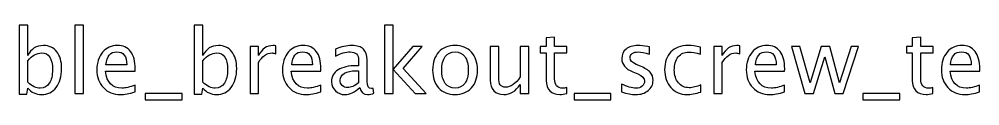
# Model space of a CAD drawing. Header units: centimetres. Extents: x -55 to 43, y -73 to 74.
# Drawn here: x 8.62 to 22.39, y 2.55 to 3.62 of the extents above; entities that cross this region are included whole.
import ezdxf

# ---------------------------------------------------------------- set-up
doc = ezdxf.new("R2010")
doc.units = ezdxf.units.CM
doc.header["$MEASUREMENT"] = 0
doc.layers.add('Layer 1', color=7, linetype='Continuous')

msp = doc.modelspace()

# ---------------------------------------------------------------- linework, layer by layer
at = {"layer": 'Layer 1'}
for points, knots in [([(8.62466, 2.63235), (8.62466, 2.63235), (8.62466, 3.61914), (8.62466, 3.61914), (8.62466, 3.61914), (8.62466, 3.61914), (8.74658, 3.61914), (8.74658, 3.61914), (8.74658, 3.61914), (8.74658, 3.61914), (8.74658, 3.18586), (8.74658, 3.18586), (8.74658, 3.18586), (8.79653, 3.28005), (8.87168, 3.32704), (8.97179, 3.32704), (8.97179, 3.32704), (9.05286, 3.32704), (9.11657, 3.29762), (9.16314, 3.23856), (9.16314, 3.23856), (9.20971, 3.17951), (9.23299, 3.09886), (9.23299, 2.99663), (9.23299, 2.99663), (9.23299, 2.88529), (9.20653, 2.79533), (9.15383, 2.72718), (9.15383, 2.72718), (9.10112, 2.65881), (9.0317, 2.62473), (8.94576, 2.62473), (8.94576, 2.62473), (8.86596, 2.62473), (8.7995, 2.65521), (8.74658, 2.71638), (8.74658, 2.71638), (8.74658, 2.71638), (8.73176, 2.63235), (8.73176, 2.63235), (8.73176, 2.63235), (8.73176, 2.63235), (8.62466, 2.63235), (8.62466, 2.63235)], [0, 0, 0, 0, 0.08333333, 0.08333333, 0.08333333, 0.08333333, 0.16666667, 0.16666667, 0.16666667, 0.16666667, 0.25, 0.25, 0.25, 0.25, 0.33333333, 0.33333333, 0.33333333, 0.33333333, 0.41666667, 0.41666667, 0.41666667, 0.41666667, 0.5, 0.5, 0.5, 0.5, 0.58333333, 0.58333333, 0.58333333, 0.58333333, 0.66666667, 0.66666667, 0.66666667, 0.66666667, 0.75, 0.75, 0.75, 0.75, 0.83333333, 0.83333333, 0.83333333, 0.83333333, 1, 1, 1, 1]), ([(9.42391, 2.63997), (9.42391, 2.63997), (9.42391, 3.61914), (9.42391, 3.61914), (9.42391, 3.61914), (9.42391, 3.61914), (9.54583, 3.61914), (9.54583, 3.61914), (9.54583, 3.61914), (9.54583, 3.61914), (9.54583, 2.63997), (9.54583, 2.63997), (9.54583, 2.63997), (9.54583, 2.63997), (9.42391, 2.63997), (9.42391, 2.63997)], [0, 0, 0, 0, 0.2, 0.2, 0.2, 0.2, 0.4, 0.4, 0.4, 0.4, 0.6, 0.6, 0.6, 0.6, 1, 1, 1, 1]), ([(11.13354, 2.63235), (11.13354, 2.63235), (11.13354, 3.61914), (11.13354, 3.61914), (11.13354, 3.61914), (11.13354, 3.61914), (11.25546, 3.61914), (11.25546, 3.61914), (11.25546, 3.61914), (11.25546, 3.61914), (11.25546, 3.18586), (11.25546, 3.18586), (11.25546, 3.18586), (11.30541, 3.28005), (11.38056, 3.32704), (11.48067, 3.32704), (11.48067, 3.32704), (11.56174, 3.32704), (11.62545, 3.29762), (11.67202, 3.23856), (11.67202, 3.23856), (11.71859, 3.17951), (11.74187, 3.09886), (11.74187, 2.99663), (11.74187, 2.99663), (11.74187, 2.88529), (11.71541, 2.79533), (11.66271, 2.72718), (11.66271, 2.72718), (11.61, 2.65881), (11.54058, 2.62473), (11.45464, 2.62473), (11.45464, 2.62473), (11.37484, 2.62473), (11.30838, 2.65521), (11.25546, 2.71638), (11.25546, 2.71638), (11.25546, 2.71638), (11.24064, 2.63235), (11.24064, 2.63235), (11.24064, 2.63235), (11.24064, 2.63235), (11.13354, 2.63235), (11.13354, 2.63235)], [0, 0, 0, 0, 0.08333333, 0.08333333, 0.08333333, 0.08333333, 0.16666667, 0.16666667, 0.16666667, 0.16666667, 0.25, 0.25, 0.25, 0.25, 0.33333333, 0.33333333, 0.33333333, 0.33333333, 0.41666667, 0.41666667, 0.41666667, 0.41666667, 0.5, 0.5, 0.5, 0.5, 0.58333333, 0.58333333, 0.58333333, 0.58333333, 0.66666667, 0.66666667, 0.66666667, 0.66666667, 0.75, 0.75, 0.75, 0.75, 0.83333333, 0.83333333, 0.83333333, 0.83333333, 1, 1, 1, 1]), ([(13.86128, 2.63997), (13.86128, 2.63997), (13.86128, 3.61914), (13.86128, 3.61914), (13.86128, 3.61914), (13.86128, 3.61914), (13.9832, 3.61914), (13.9832, 3.61914), (13.9832, 3.61914), (13.9832, 3.61914), (13.9832, 2.98647), (13.9832, 2.98647), (13.9832, 2.98647), (13.9832, 2.98647), (14.26895, 3.31307), (14.26895, 3.31307), (14.26895, 3.31307), (14.26895, 3.31307), (14.40061, 3.31307), (14.40061, 3.31307), (14.40061, 3.31307), (14.40061, 3.31307), (14.12756, 2.99896), (14.12756, 2.99896), (14.12756, 2.99896), (14.12756, 2.99896), (14.45776, 2.63997), (14.45776, 2.63997), (14.45776, 2.63997), (14.45776, 2.63997), (14.3007, 2.63997), (14.3007, 2.63997), (14.3007, 2.63997), (14.3007, 2.63997), (13.9832, 2.9852), (13.9832, 2.9852), (13.9832, 2.9852), (13.9832, 2.9852), (13.9832, 2.63997), (13.9832, 2.63997), (13.9832, 2.63997), (13.9832, 2.63997), (13.86128, 2.63997), (13.86128, 2.63997)], [0, 0, 0, 0, 0.08333333, 0.08333333, 0.08333333, 0.08333333, 0.16666667, 0.16666667, 0.16666667, 0.16666667, 0.25, 0.25, 0.25, 0.25, 0.33333333, 0.33333333, 0.33333333, 0.33333333, 0.41666667, 0.41666667, 0.41666667, 0.41666667, 0.5, 0.5, 0.5, 0.5, 0.58333333, 0.58333333, 0.58333333, 0.58333333, 0.66666667, 0.66666667, 0.66666667, 0.66666667, 0.75, 0.75, 0.75, 0.75, 0.83333333, 0.83333333, 0.83333333, 0.83333333, 1, 1, 1, 1]), ([(16.47304, 2.64018), (16.43536, 2.62981), (16.40256, 2.62473), (16.37483, 2.62473), (16.37483, 2.62473), (16.3126, 2.62473), (16.26413, 2.64251), (16.22941, 2.67807), (16.22941, 2.67807), (16.19449, 2.71363), (16.17713, 2.76295), (16.17713, 2.82624), (16.17713, 2.82624), (16.17713, 2.82624), (16.17713, 3.22163), (16.17713, 3.22163), (16.17713, 3.22163), (16.17713, 3.22163), (16.09289, 3.22163), (16.09289, 3.22163), (16.09289, 3.22163), (16.09289, 3.22163), (16.09289, 3.31307), (16.09289, 3.31307), (16.09289, 3.31307), (16.09289, 3.31307), (16.17713, 3.31307), (16.17713, 3.31307), (16.17713, 3.31307), (16.17713, 3.31307), (16.17713, 3.43478), (16.17713, 3.43478), (16.17713, 3.43478), (16.17713, 3.43478), (16.29905, 3.44642), (16.29905, 3.44642), (16.29905, 3.44642), (16.29905, 3.44642), (16.29905, 3.31307), (16.29905, 3.31307), (16.29905, 3.31307), (16.29905, 3.31307), (16.47558, 3.31307), (16.47558, 3.31307), (16.47558, 3.31307), (16.47558, 3.31307), (16.47558, 3.22163), (16.47558, 3.22163), (16.47558, 3.22163), (16.47558, 3.22163), (16.29905, 3.22163), (16.29905, 3.22163), (16.29905, 3.22163), (16.29905, 3.22163), (16.29905, 2.84825), (16.29905, 2.84825), (16.29905, 2.84825), (16.29905, 2.7602), (16.33736, 2.71617), (16.41377, 2.71617), (16.41377, 2.71617), (16.43007, 2.71617), (16.44976, 2.71892), (16.47304, 2.72421), (16.47304, 2.72421), (16.47304, 2.72421), (16.47304, 2.64018), (16.47304, 2.64018)], [0, 0, 0, 0, 0.05555556, 0.05555556, 0.05555556, 0.05555556, 0.11111111, 0.11111111, 0.11111111, 0.11111111, 0.16666667, 0.16666667, 0.16666667, 0.16666667, 0.22222222, 0.22222222, 0.22222222, 0.22222222, 0.27777778, 0.27777778, 0.27777778, 0.27777778, 0.33333333, 0.33333333, 0.33333333, 0.33333333, 0.38888889, 0.38888889, 0.38888889, 0.38888889, 0.44444444, 0.44444444, 0.44444444, 0.44444444, 0.5, 0.5, 0.5, 0.5, 0.55555556, 0.55555556, 0.55555556, 0.55555556, 0.61111111, 0.61111111, 0.61111111, 0.61111111, 0.66666667, 0.66666667, 0.66666667, 0.66666667, 0.72222222, 0.72222222, 0.72222222, 0.72222222, 0.77777778, 0.77777778, 0.77777778, 0.77777778, 0.83333333, 0.83333333, 0.83333333, 0.83333333, 0.88888889, 0.88888889, 0.88888889, 0.88888889, 1, 1, 1, 1]), ([(21.72174, 2.64018), (21.68406, 2.62981), (21.65126, 2.62473), (21.62353, 2.62473), (21.62353, 2.62473), (21.5613, 2.62473), (21.51283, 2.64251), (21.47811, 2.67807), (21.47811, 2.67807), (21.44319, 2.71363), (21.42583, 2.76295), (21.42583, 2.82624), (21.42583, 2.82624), (21.42583, 2.82624), (21.42583, 3.22163), (21.42583, 3.22163), (21.42583, 3.22163), (21.42583, 3.22163), (21.34159, 3.22163), (21.34159, 3.22163), (21.34159, 3.22163), (21.34159, 3.22163), (21.34159, 3.31307), (21.34159, 3.31307), (21.34159, 3.31307), (21.34159, 3.31307), (21.42583, 3.31307), (21.42583, 3.31307), (21.42583, 3.31307), (21.42583, 3.31307), (21.42583, 3.43478), (21.42583, 3.43478), (21.42583, 3.43478), (21.42583, 3.43478), (21.54775, 3.44642), (21.54775, 3.44642), (21.54775, 3.44642), (21.54775, 3.44642), (21.54775, 3.31307), (21.54775, 3.31307), (21.54775, 3.31307), (21.54775, 3.31307), (21.72428, 3.31307), (21.72428, 3.31307), (21.72428, 3.31307), (21.72428, 3.31307), (21.72428, 3.22163), (21.72428, 3.22163), (21.72428, 3.22163), (21.72428, 3.22163), (21.54775, 3.22163), (21.54775, 3.22163), (21.54775, 3.22163), (21.54775, 3.22163), (21.54775, 2.84825), (21.54775, 2.84825), (21.54775, 2.84825), (21.54775, 2.7602), (21.58606, 2.71617), (21.66247, 2.71617), (21.66247, 2.71617), (21.67877, 2.71617), (21.69846, 2.71892), (21.72174, 2.72421), (21.72174, 2.72421), (21.72174, 2.72421), (21.72174, 2.64018), (21.72174, 2.64018)], [0, 0, 0, 0, 0.05555556, 0.05555556, 0.05555556, 0.05555556, 0.11111111, 0.11111111, 0.11111111, 0.11111111, 0.16666667, 0.16666667, 0.16666667, 0.16666667, 0.22222222, 0.22222222, 0.22222222, 0.22222222, 0.27777778, 0.27777778, 0.27777778, 0.27777778, 0.33333333, 0.33333333, 0.33333333, 0.33333333, 0.38888889, 0.38888889, 0.38888889, 0.38888889, 0.44444444, 0.44444444, 0.44444444, 0.44444444, 0.5, 0.5, 0.5, 0.5, 0.55555556, 0.55555556, 0.55555556, 0.55555556, 0.61111111, 0.61111111, 0.61111111, 0.61111111, 0.66666667, 0.66666667, 0.66666667, 0.66666667, 0.72222222, 0.72222222, 0.72222222, 0.72222222, 0.77777778, 0.77777778, 0.77777778, 0.77777778, 0.83333333, 0.83333333, 0.83333333, 0.83333333, 0.88888889, 0.88888889, 0.88888889, 0.88888889, 1, 1, 1, 1]), ([(10.28497, 2.66156), (10.20306, 2.63701), (10.13299, 2.62473), (10.07457, 2.62473), (10.07457, 2.62473), (9.97488, 2.62473), (9.89381, 2.65775), (9.83137, 2.72358), (9.83137, 2.72358), (9.76893, 2.78941), (9.7376, 2.87471), (9.7376, 2.9797), (9.7376, 2.9797), (9.7376, 3.08151), (9.76512, 3.16512), (9.82036, 3.23052), (9.82036, 3.23052), (9.87561, 3.29571), (9.9463, 3.32831), (10.03245, 3.32831), (10.03245, 3.32831), (10.11394, 3.32831), (10.17702, 3.29931), (10.22147, 3.24132), (10.22147, 3.24132), (10.26592, 3.18332), (10.28815, 3.10119), (10.28815, 2.99472), (10.28815, 2.99472), (10.28815, 2.99472), (10.28751, 2.95747), (10.28751, 2.95747), (10.28751, 2.95747), (10.28751, 2.95747), (9.86206, 2.95747), (9.86206, 2.95747), (9.86206, 2.95747), (9.87984, 2.7966), (9.95837, 2.71617), (10.09743, 2.71617), (10.09743, 2.71617), (10.14845, 2.71617), (10.21089, 2.73056), (10.28497, 2.75935), (10.28497, 2.75935), (10.28497, 2.75935), (10.28497, 2.66156), (10.28497, 2.66156)], [0, 0, 0, 0, 0.07692308, 0.07692308, 0.07692308, 0.07692308, 0.15384615, 0.15384615, 0.15384615, 0.15384615, 0.23076923, 0.23076923, 0.23076923, 0.23076923, 0.30769231, 0.30769231, 0.30769231, 0.30769231, 0.38461538, 0.38461538, 0.38461538, 0.38461538, 0.46153846, 0.46153846, 0.46153846, 0.46153846, 0.53846154, 0.53846154, 0.53846154, 0.53846154, 0.61538462, 0.61538462, 0.61538462, 0.61538462, 0.69230769, 0.69230769, 0.69230769, 0.69230769, 0.76923077, 0.76923077, 0.76923077, 0.76923077, 0.84615385, 0.84615385, 0.84615385, 0.84615385, 1, 1, 1, 1]), ([(11.93279, 2.63997), (11.93279, 2.63997), (11.93279, 3.31307), (11.93279, 3.31307), (11.93279, 3.31307), (11.93279, 3.31307), (12.05471, 3.31307), (12.05471, 3.31307), (12.05471, 3.31307), (12.05471, 3.31307), (12.05471, 3.18586), (12.05471, 3.18586), (12.05471, 3.18586), (12.10318, 3.28005), (12.17346, 3.32704), (12.26574, 3.32704), (12.26574, 3.32704), (12.27823, 3.32704), (12.29135, 3.32598), (12.3049, 3.32387), (12.3049, 3.32387), (12.3049, 3.32387), (12.3049, 3.20978), (12.3049, 3.20978), (12.3049, 3.20978), (12.28373, 3.21676), (12.26511, 3.22036), (12.24902, 3.22036), (12.24902, 3.22036), (12.17155, 3.22036), (12.10678, 3.17464), (12.05471, 3.08299), (12.05471, 3.08299), (12.05471, 3.08299), (12.05471, 2.63997), (12.05471, 2.63997), (12.05471, 2.63997), (12.05471, 2.63997), (11.93279, 2.63997), (11.93279, 2.63997)], [0, 0, 0, 0, 0.09090909, 0.09090909, 0.09090909, 0.09090909, 0.18181818, 0.18181818, 0.18181818, 0.18181818, 0.27272727, 0.27272727, 0.27272727, 0.27272727, 0.36363636, 0.36363636, 0.36363636, 0.36363636, 0.45454545, 0.45454545, 0.45454545, 0.45454545, 0.54545455, 0.54545455, 0.54545455, 0.54545455, 0.63636364, 0.63636364, 0.63636364, 0.63636364, 0.72727273, 0.72727273, 0.72727273, 0.72727273, 0.81818182, 0.81818182, 0.81818182, 0.81818182, 1, 1, 1, 1]), ([(12.94646, 2.66156), (12.86455, 2.63701), (12.79448, 2.62473), (12.73606, 2.62473), (12.73606, 2.62473), (12.63637, 2.62473), (12.5553, 2.65775), (12.49286, 2.72358), (12.49286, 2.72358), (12.43042, 2.78941), (12.39909, 2.87471), (12.39909, 2.9797), (12.39909, 2.9797), (12.39909, 3.08151), (12.42661, 3.16512), (12.48185, 3.23052), (12.48185, 3.23052), (12.5371, 3.29571), (12.60779, 3.32831), (12.69394, 3.32831), (12.69394, 3.32831), (12.77543, 3.32831), (12.83851, 3.29931), (12.88296, 3.24132), (12.88296, 3.24132), (12.92741, 3.18332), (12.94964, 3.10119), (12.94964, 2.99472), (12.94964, 2.99472), (12.94964, 2.99472), (12.949, 2.95747), (12.949, 2.95747), (12.949, 2.95747), (12.949, 2.95747), (12.52355, 2.95747), (12.52355, 2.95747), (12.52355, 2.95747), (12.54133, 2.7966), (12.61986, 2.71617), (12.75892, 2.71617), (12.75892, 2.71617), (12.80994, 2.71617), (12.87238, 2.73056), (12.94646, 2.75935), (12.94646, 2.75935), (12.94646, 2.75935), (12.94646, 2.66156), (12.94646, 2.66156)], [0, 0, 0, 0, 0.07692308, 0.07692308, 0.07692308, 0.07692308, 0.15384615, 0.15384615, 0.15384615, 0.15384615, 0.23076923, 0.23076923, 0.23076923, 0.23076923, 0.30769231, 0.30769231, 0.30769231, 0.30769231, 0.38461538, 0.38461538, 0.38461538, 0.38461538, 0.46153846, 0.46153846, 0.46153846, 0.46153846, 0.53846154, 0.53846154, 0.53846154, 0.53846154, 0.61538462, 0.61538462, 0.61538462, 0.61538462, 0.69230769, 0.69230769, 0.69230769, 0.69230769, 0.76923077, 0.76923077, 0.76923077, 0.76923077, 0.84615385, 0.84615385, 0.84615385, 0.84615385, 1, 1, 1, 1]), ([(13.50695, 2.7257), (13.43372, 2.65839), (13.36323, 2.62473), (13.2955, 2.62473), (13.2955, 2.62473), (13.23983, 2.62473), (13.19347, 2.64209), (13.15686, 2.67701), (13.15686, 2.67701), (13.12003, 2.71194), (13.10161, 2.75596), (13.10161, 2.80909), (13.10161, 2.80909), (13.10161, 2.88254), (13.13251, 2.93906), (13.19432, 2.97843), (13.19432, 2.97843), (13.25613, 3.0178), (13.34482, 3.03748), (13.46039, 3.03748), (13.46039, 3.03748), (13.46039, 3.03748), (13.48896, 3.03748), (13.48896, 3.03748), (13.48896, 3.03748), (13.48896, 3.03748), (13.48896, 3.11855), (13.48896, 3.11855), (13.48896, 3.11855), (13.48896, 3.19665), (13.44832, 3.2356), (13.36683, 3.2356), (13.36683, 3.2356), (13.30375, 3.2356), (13.23475, 3.2157), (13.16003, 3.17591), (13.16003, 3.17591), (13.16003, 3.17591), (13.16003, 3.27624), (13.16003, 3.27624), (13.16003, 3.27624), (13.24216, 3.31011), (13.31963, 3.32704), (13.39223, 3.32704), (13.39223, 3.32704), (13.46695, 3.32704), (13.52219, 3.31011), (13.55754, 3.27603), (13.55754, 3.27603), (13.5931, 3.24195), (13.61088, 3.18946), (13.61088, 3.11855), (13.61088, 3.11855), (13.61088, 3.11855), (13.61088, 2.81438), (13.61088, 2.81438), (13.61088, 2.81438), (13.61088, 2.74475), (13.63226, 2.70982), (13.67523, 2.70982), (13.67523, 2.70982), (13.68052, 2.70982), (13.68835, 2.71067), (13.69872, 2.71236), (13.69872, 2.71236), (13.69872, 2.71236), (13.7074, 2.64463), (13.7074, 2.64463), (13.7074, 2.64463), (13.67967, 2.63129), (13.64919, 2.62473), (13.61575, 2.62473), (13.61575, 2.62473), (13.55881, 2.62473), (13.52262, 2.65839), (13.50695, 2.7257)], [0, 0, 0, 0, 0.05, 0.05, 0.05, 0.05, 0.1, 0.1, 0.1, 0.1, 0.15, 0.15, 0.15, 0.15, 0.2, 0.2, 0.2, 0.2, 0.25, 0.25, 0.25, 0.25, 0.3, 0.3, 0.3, 0.3, 0.35, 0.35, 0.35, 0.35, 0.4, 0.4, 0.4, 0.4, 0.45, 0.45, 0.45, 0.45, 0.5, 0.5, 0.5, 0.5, 0.55, 0.55, 0.55, 0.55, 0.6, 0.6, 0.6, 0.6, 0.65, 0.65, 0.65, 0.65, 0.7, 0.7, 0.7, 0.7, 0.75, 0.75, 0.75, 0.75, 0.8, 0.8, 0.8, 0.8, 0.85, 0.85, 0.85, 0.85, 0.9, 0.9, 0.9, 0.9, 1, 1, 1, 1]), ([(14.87157, 2.62473), (14.77272, 2.62473), (14.69441, 2.65627), (14.63683, 2.71935), (14.63683, 2.71935), (14.57905, 2.78242), (14.55026, 2.86815), (14.55026, 2.97631), (14.55026, 2.97631), (14.55026, 3.08426), (14.57905, 3.16977), (14.63683, 3.23264), (14.63683, 3.23264), (14.69441, 3.2955), (14.77272, 3.32704), (14.87157, 3.32704), (14.87157, 3.32704), (14.97042, 3.32704), (15.04874, 3.2955), (15.10631, 3.23264), (15.10631, 3.23264), (15.16409, 3.16977), (15.19288, 3.08426), (15.19288, 2.97631), (15.19288, 2.97631), (15.19288, 2.86815), (15.16409, 2.78242), (15.10631, 2.71935), (15.10631, 2.71935), (15.04874, 2.65627), (14.97042, 2.62473), (14.87157, 2.62473)], [0, 0, 0, 0, 0.11111111, 0.11111111, 0.11111111, 0.11111111, 0.22222222, 0.22222222, 0.22222222, 0.22222222, 0.33333333, 0.33333333, 0.33333333, 0.33333333, 0.44444444, 0.44444444, 0.44444444, 0.44444444, 0.55555556, 0.55555556, 0.55555556, 0.55555556, 0.66666667, 0.66666667, 0.66666667, 0.66666667, 0.77777778, 0.77777778, 0.77777778, 0.77777778, 1, 1, 1, 1]), ([(15.80544, 2.63997), (15.80544, 2.63997), (15.80544, 2.76655), (15.80544, 2.76655), (15.80544, 2.76655), (15.74046, 2.67193), (15.66151, 2.62473), (15.5688, 2.62473), (15.5688, 2.62473), (15.50995, 2.62473), (15.46318, 2.64315), (15.42846, 2.68019), (15.42846, 2.68019), (15.39354, 2.71723), (15.37618, 2.76697), (15.37618, 2.82984), (15.37618, 2.82984), (15.37618, 2.82984), (15.37618, 3.31307), (15.37618, 3.31307), (15.37618, 3.31307), (15.37618, 3.31307), (15.4981, 3.31307), (15.4981, 3.31307), (15.4981, 3.31307), (15.4981, 3.31307), (15.4981, 2.86963), (15.4981, 2.86963), (15.4981, 2.86963), (15.4981, 2.81904), (15.50551, 2.78327), (15.52011, 2.7621), (15.52011, 2.7621), (15.53493, 2.74072), (15.55948, 2.73014), (15.59399, 2.73014), (15.59399, 2.73014), (15.66849, 2.73014), (15.73919, 2.77904), (15.80544, 2.87704), (15.80544, 2.87704), (15.80544, 2.87704), (15.80544, 3.31307), (15.80544, 3.31307), (15.80544, 3.31307), (15.80544, 3.31307), (15.92736, 3.31307), (15.92736, 3.31307), (15.92736, 3.31307), (15.92736, 3.31307), (15.92736, 2.63997), (15.92736, 2.63997), (15.92736, 2.63997), (15.92736, 2.63997), (15.80544, 2.63997), (15.80544, 2.63997)], [0, 0, 0, 0, 0.06666667, 0.06666667, 0.06666667, 0.06666667, 0.13333333, 0.13333333, 0.13333333, 0.13333333, 0.2, 0.2, 0.2, 0.2, 0.26666667, 0.26666667, 0.26666667, 0.26666667, 0.33333333, 0.33333333, 0.33333333, 0.33333333, 0.4, 0.4, 0.4, 0.4, 0.46666667, 0.46666667, 0.46666667, 0.46666667, 0.53333333, 0.53333333, 0.53333333, 0.53333333, 0.6, 0.6, 0.6, 0.6, 0.66666667, 0.66666667, 0.66666667, 0.66666667, 0.73333333, 0.73333333, 0.73333333, 0.73333333, 0.8, 0.8, 0.8, 0.8, 0.86666667, 0.86666667, 0.86666667, 0.86666667, 1, 1, 1, 1]), ([(17.2579, 2.6641), (17.2579, 2.6641), (17.2579, 2.77586), (17.2579, 2.77586), (17.2579, 2.77586), (17.3377, 2.73607), (17.40691, 2.71617), (17.46597, 2.71617), (17.46597, 2.71617), (17.50111, 2.71617), (17.53032, 2.7257), (17.55339, 2.74475), (17.55339, 2.74475), (17.57646, 2.76358), (17.5881, 2.78729), (17.5881, 2.81587), (17.5881, 2.81587), (17.5881, 2.85756), (17.55572, 2.89207), (17.49095, 2.91937), (17.49095, 2.91937), (17.49095, 2.91937), (17.41961, 2.94964), (17.41961, 2.94964), (17.41961, 2.94964), (17.31442, 2.99324), (17.26171, 3.05632), (17.26171, 3.13823), (17.26171, 3.13823), (17.26171, 3.19687), (17.28245, 3.24301), (17.32394, 3.27666), (17.32394, 3.27666), (17.36543, 3.31032), (17.42237, 3.32704), (17.49454, 3.32704), (17.49454, 3.32704), (17.53201, 3.32704), (17.57858, 3.32196), (17.63382, 3.31159), (17.63382, 3.31159), (17.63382, 3.31159), (17.65922, 3.30672), (17.65922, 3.30672), (17.65922, 3.30672), (17.65922, 3.30672), (17.65922, 3.20512), (17.65922, 3.20512), (17.65922, 3.20512), (17.59128, 3.22544), (17.53709, 3.2356), (17.49666, 3.2356), (17.49666, 3.2356), (17.4611, 3.2356), (17.43295, 3.22777), (17.41157, 3.21232), (17.41157, 3.21232), (17.3904, 3.19687), (17.37982, 3.17612), (17.37982, 3.15009), (17.37982, 3.15009), (17.37982, 3.11347), (17.40945, 3.08235), (17.46893, 3.05717), (17.46893, 3.05717), (17.46893, 3.05717), (17.52756, 3.0324), (17.52756, 3.0324), (17.52756, 3.0324), (17.59403, 3.00446), (17.64102, 2.97483), (17.66853, 2.94371), (17.66853, 2.94371), (17.69626, 2.9126), (17.71002, 2.87365), (17.71002, 2.82708), (17.71002, 2.82708), (17.71002, 2.76803), (17.68674, 2.71956), (17.63996, 2.68167), (17.63996, 2.68167), (17.59339, 2.64378), (17.5337, 2.62473), (17.4611, 2.62473), (17.4611, 2.62473), (17.40522, 2.62473), (17.3377, 2.63785), (17.2579, 2.6641)], [0, 0, 0, 0, 0.04347826, 0.04347826, 0.04347826, 0.04347826, 0.08695652, 0.08695652, 0.08695652, 0.08695652, 0.13043478, 0.13043478, 0.13043478, 0.13043478, 0.17391304, 0.17391304, 0.17391304, 0.17391304, 0.2173913, 0.2173913, 0.2173913, 0.2173913, 0.26086957, 0.26086957, 0.26086957, 0.26086957, 0.30434783, 0.30434783, 0.30434783, 0.30434783, 0.34782609, 0.34782609, 0.34782609, 0.34782609, 0.39130435, 0.39130435, 0.39130435, 0.39130435, 0.43478261, 0.43478261, 0.43478261, 0.43478261, 0.47826087, 0.47826087, 0.47826087, 0.47826087, 0.52173913, 0.52173913, 0.52173913, 0.52173913, 0.56521739, 0.56521739, 0.56521739, 0.56521739, 0.60869565, 0.60869565, 0.60869565, 0.60869565, 0.65217391, 0.65217391, 0.65217391, 0.65217391, 0.69565217, 0.69565217, 0.69565217, 0.69565217, 0.73913043, 0.73913043, 0.73913043, 0.73913043, 0.7826087, 0.7826087, 0.7826087, 0.7826087, 0.82608696, 0.82608696, 0.82608696, 0.82608696, 0.86956522, 0.86956522, 0.86956522, 0.86956522, 0.91304348, 0.91304348, 0.91304348, 0.91304348, 1, 1, 1, 1]), ([(18.39688, 2.66029), (18.31793, 2.63658), (18.24977, 2.62473), (18.19241, 2.62473), (18.19241, 2.62473), (18.10139, 2.62473), (18.02604, 2.65839), (17.96614, 2.72548), (17.96614, 2.72548), (17.90624, 2.79279), (17.87618, 2.87767), (17.87618, 2.97991), (17.87618, 2.97991), (17.87618, 3.08913), (17.90581, 3.17443), (17.96508, 3.23539), (17.96508, 3.23539), (18.02435, 3.29656), (18.10711, 3.32704), (18.21337, 3.32704), (18.21337, 3.32704), (18.26565, 3.32704), (18.32449, 3.31984), (18.38926, 3.30545), (18.38926, 3.30545), (18.38926, 3.30545), (18.38926, 3.20258), (18.38926, 3.20258), (18.38926, 3.20258), (18.32047, 3.2229), (18.26438, 3.23306), (18.2212, 3.23306), (18.2212, 3.23306), (18.15854, 3.23306), (18.10838, 3.20957), (18.07091, 3.16279), (18.07091, 3.16279), (18.03345, 3.11601), (18.01461, 3.05357), (18.01461, 2.97567), (18.01461, 2.97567), (18.01461, 2.90011), (18.03408, 2.83915), (18.07282, 2.79237), (18.07282, 2.79237), (18.11155, 2.7458), (18.16214, 2.72252), (18.22501, 2.72252), (18.22501, 2.72252), (18.28068, 2.72252), (18.33783, 2.73691), (18.39688, 2.7657), (18.39688, 2.7657), (18.39688, 2.7657), (18.39688, 2.66029), (18.39688, 2.66029)], [0, 0, 0, 0, 0.06666667, 0.06666667, 0.06666667, 0.06666667, 0.13333333, 0.13333333, 0.13333333, 0.13333333, 0.2, 0.2, 0.2, 0.2, 0.26666667, 0.26666667, 0.26666667, 0.26666667, 0.33333333, 0.33333333, 0.33333333, 0.33333333, 0.4, 0.4, 0.4, 0.4, 0.46666667, 0.46666667, 0.46666667, 0.46666667, 0.53333333, 0.53333333, 0.53333333, 0.53333333, 0.6, 0.6, 0.6, 0.6, 0.66666667, 0.66666667, 0.66666667, 0.66666667, 0.73333333, 0.73333333, 0.73333333, 0.73333333, 0.8, 0.8, 0.8, 0.8, 0.86666667, 0.86666667, 0.86666667, 0.86666667, 1, 1, 1, 1]), ([(18.57997, 2.63997), (18.57997, 2.63997), (18.57997, 3.31307), (18.57997, 3.31307), (18.57997, 3.31307), (18.57997, 3.31307), (18.70189, 3.31307), (18.70189, 3.31307), (18.70189, 3.31307), (18.70189, 3.31307), (18.70189, 3.18586), (18.70189, 3.18586), (18.70189, 3.18586), (18.75036, 3.28005), (18.82064, 3.32704), (18.91292, 3.32704), (18.91292, 3.32704), (18.92541, 3.32704), (18.93853, 3.32598), (18.95208, 3.32387), (18.95208, 3.32387), (18.95208, 3.32387), (18.95208, 3.20978), (18.95208, 3.20978), (18.95208, 3.20978), (18.93091, 3.21676), (18.91229, 3.22036), (18.8962, 3.22036), (18.8962, 3.22036), (18.81873, 3.22036), (18.75396, 3.17464), (18.70189, 3.08299), (18.70189, 3.08299), (18.70189, 3.08299), (18.70189, 2.63997), (18.70189, 2.63997), (18.70189, 2.63997), (18.70189, 2.63997), (18.57997, 2.63997), (18.57997, 2.63997)], [0, 0, 0, 0, 0.09090909, 0.09090909, 0.09090909, 0.09090909, 0.18181818, 0.18181818, 0.18181818, 0.18181818, 0.27272727, 0.27272727, 0.27272727, 0.27272727, 0.36363636, 0.36363636, 0.36363636, 0.36363636, 0.45454545, 0.45454545, 0.45454545, 0.45454545, 0.54545455, 0.54545455, 0.54545455, 0.54545455, 0.63636364, 0.63636364, 0.63636364, 0.63636364, 0.72727273, 0.72727273, 0.72727273, 0.72727273, 0.81818182, 0.81818182, 0.81818182, 0.81818182, 1, 1, 1, 1]), ([(19.59364, 2.66156), (19.51173, 2.63701), (19.44166, 2.62473), (19.38324, 2.62473), (19.38324, 2.62473), (19.28355, 2.62473), (19.20248, 2.65775), (19.14004, 2.72358), (19.14004, 2.72358), (19.0776, 2.78941), (19.04627, 2.87471), (19.04627, 2.9797), (19.04627, 2.9797), (19.04627, 3.08151), (19.07379, 3.16512), (19.12903, 3.23052), (19.12903, 3.23052), (19.18428, 3.29571), (19.25497, 3.32831), (19.34112, 3.32831), (19.34112, 3.32831), (19.42261, 3.32831), (19.48569, 3.29931), (19.53014, 3.24132), (19.53014, 3.24132), (19.57459, 3.18332), (19.59682, 3.10119), (19.59682, 2.99472), (19.59682, 2.99472), (19.59682, 2.99472), (19.59618, 2.95747), (19.59618, 2.95747), (19.59618, 2.95747), (19.59618, 2.95747), (19.17073, 2.95747), (19.17073, 2.95747), (19.17073, 2.95747), (19.18851, 2.7966), (19.26704, 2.71617), (19.4061, 2.71617), (19.4061, 2.71617), (19.45712, 2.71617), (19.51956, 2.73056), (19.59364, 2.75935), (19.59364, 2.75935), (19.59364, 2.75935), (19.59364, 2.66156), (19.59364, 2.66156)], [0, 0, 0, 0, 0.07692308, 0.07692308, 0.07692308, 0.07692308, 0.15384615, 0.15384615, 0.15384615, 0.15384615, 0.23076923, 0.23076923, 0.23076923, 0.23076923, 0.30769231, 0.30769231, 0.30769231, 0.30769231, 0.38461538, 0.38461538, 0.38461538, 0.38461538, 0.46153846, 0.46153846, 0.46153846, 0.46153846, 0.53846154, 0.53846154, 0.53846154, 0.53846154, 0.61538462, 0.61538462, 0.61538462, 0.61538462, 0.69230769, 0.69230769, 0.69230769, 0.69230769, 0.76923077, 0.76923077, 0.76923077, 0.76923077, 0.84615385, 0.84615385, 0.84615385, 0.84615385, 1, 1, 1, 1]), ([(19.88595, 2.63997), (19.88595, 2.63997), (19.69291, 3.31307), (19.69291, 3.31307), (19.69291, 3.31307), (19.69291, 3.31307), (19.81187, 3.31307), (19.81187, 3.31307), (19.81187, 3.31307), (19.81187, 3.31307), (19.95982, 2.79047), (19.95982, 2.79047), (19.95982, 2.79047), (19.95982, 2.79047), (20.11942, 3.31307), (20.11942, 3.31307), (20.11942, 3.31307), (20.11942, 3.31307), (20.24134, 3.31307), (20.24134, 3.31307), (20.24134, 3.31307), (20.24134, 3.31307), (20.38167, 2.79131), (20.38167, 2.79131), (20.38167, 2.79131), (20.38167, 2.79131), (20.55143, 3.31307), (20.55143, 3.31307), (20.55143, 3.31307), (20.55143, 3.31307), (20.65557, 3.31307), (20.65557, 3.31307), (20.65557, 3.31307), (20.65557, 3.31307), (20.43586, 2.63997), (20.43586, 2.63997), (20.43586, 2.63997), (20.43586, 2.63997), (20.31394, 2.63997), (20.31394, 2.63997), (20.31394, 2.63997), (20.31394, 2.63997), (20.16958, 3.1649), (20.16958, 3.1649), (20.16958, 3.1649), (20.16958, 3.1649), (20.00787, 2.63997), (20.00787, 2.63997), (20.00787, 2.63997), (20.00787, 2.63997), (19.88595, 2.63997), (19.88595, 2.63997)], [0, 0, 0, 0, 0.07142857, 0.07142857, 0.07142857, 0.07142857, 0.14285714, 0.14285714, 0.14285714, 0.14285714, 0.21428571, 0.21428571, 0.21428571, 0.21428571, 0.28571429, 0.28571429, 0.28571429, 0.28571429, 0.35714286, 0.35714286, 0.35714286, 0.35714286, 0.42857143, 0.42857143, 0.42857143, 0.42857143, 0.5, 0.5, 0.5, 0.5, 0.57142857, 0.57142857, 0.57142857, 0.57142857, 0.64285714, 0.64285714, 0.64285714, 0.64285714, 0.71428571, 0.71428571, 0.71428571, 0.71428571, 0.78571429, 0.78571429, 0.78571429, 0.78571429, 0.85714286, 0.85714286, 0.85714286, 0.85714286, 1, 1, 1, 1]), ([(22.38976, 2.66156), (22.30785, 2.63701), (22.23778, 2.62473), (22.17936, 2.62473), (22.17936, 2.62473), (22.07967, 2.62473), (21.9986, 2.65775), (21.93616, 2.72358), (21.93616, 2.72358), (21.87372, 2.78941), (21.84239, 2.87471), (21.84239, 2.9797), (21.84239, 2.9797), (21.84239, 3.08151), (21.86991, 3.16512), (21.92515, 3.23052), (21.92515, 3.23052), (21.9804, 3.29571), (22.05109, 3.32831), (22.13724, 3.32831), (22.13724, 3.32831), (22.21873, 3.32831), (22.28181, 3.29931), (22.32626, 3.24132), (22.32626, 3.24132), (22.37071, 3.18332), (22.39294, 3.10119), (22.39294, 2.99472), (22.39294, 2.99472), (22.39294, 2.99472), (22.3923, 2.95747), (22.3923, 2.95747), (22.3923, 2.95747), (22.3923, 2.95747), (21.96685, 2.95747), (21.96685, 2.95747), (21.96685, 2.95747), (21.98463, 2.7966), (22.06316, 2.71617), (22.20222, 2.71617), (22.20222, 2.71617), (22.25324, 2.71617), (22.31568, 2.73056), (22.38976, 2.75935), (22.38976, 2.75935), (22.38976, 2.75935), (22.38976, 2.66156), (22.38976, 2.66156)], [0, 0, 0, 0, 0.07692308, 0.07692308, 0.07692308, 0.07692308, 0.15384615, 0.15384615, 0.15384615, 0.15384615, 0.23076923, 0.23076923, 0.23076923, 0.23076923, 0.30769231, 0.30769231, 0.30769231, 0.30769231, 0.38461538, 0.38461538, 0.38461538, 0.38461538, 0.46153846, 0.46153846, 0.46153846, 0.46153846, 0.53846154, 0.53846154, 0.53846154, 0.53846154, 0.61538462, 0.61538462, 0.61538462, 0.61538462, 0.69230769, 0.69230769, 0.69230769, 0.69230769, 0.76923077, 0.76923077, 0.76923077, 0.76923077, 0.84615385, 0.84615385, 0.84615385, 0.84615385, 1, 1, 1, 1]), ([(8.74658, 2.80041), (8.80945, 2.74432), (8.86935, 2.71617), (8.92629, 2.71617), (8.92629, 2.71617), (8.98238, 2.71617), (9.02577, 2.73967), (9.05625, 2.78644), (9.05625, 2.78644), (9.08694, 2.83322), (9.10218, 2.89905), (9.10218, 2.98414), (9.10218, 2.98414), (9.10218, 3.14162), (9.05011, 3.22036), (8.94597, 3.22036), (8.94597, 3.22036), (8.87781, 3.22036), (8.81135, 3.18353), (8.74658, 3.10966), (8.74658, 3.10966), (8.74658, 3.10966), (8.74658, 2.80041), (8.74658, 2.80041)], [0, 0, 0, 0, 0.14285714, 0.14285714, 0.14285714, 0.14285714, 0.28571429, 0.28571429, 0.28571429, 0.28571429, 0.42857143, 0.42857143, 0.42857143, 0.42857143, 0.57142857, 0.57142857, 0.57142857, 0.57142857, 0.71428571, 0.71428571, 0.71428571, 0.71428571, 1, 1, 1, 1]), ([(9.86841, 3.04891), (9.86841, 3.04891), (10.16559, 3.04891), (10.16559, 3.04891), (10.16559, 3.04891), (10.16559, 3.17422), (10.11881, 3.23687), (10.02547, 3.23687), (10.02547, 3.23687), (9.93149, 3.23687), (9.87921, 3.17422), (9.86841, 3.04891)], [0, 0, 0, 0, 0.25, 0.25, 0.25, 0.25, 0.5, 0.5, 0.5, 0.5, 1, 1, 1, 1]), ([(11.25546, 2.80041), (11.31833, 2.74432), (11.37823, 2.71617), (11.43517, 2.71617), (11.43517, 2.71617), (11.49126, 2.71617), (11.53465, 2.73967), (11.56513, 2.78644), (11.56513, 2.78644), (11.59582, 2.83322), (11.61106, 2.89905), (11.61106, 2.98414), (11.61106, 2.98414), (11.61106, 3.14162), (11.55899, 3.22036), (11.45485, 3.22036), (11.45485, 3.22036), (11.38669, 3.22036), (11.32023, 3.18353), (11.25546, 3.10966), (11.25546, 3.10966), (11.25546, 3.10966), (11.25546, 2.80041), (11.25546, 2.80041)], [0, 0, 0, 0, 0.14285714, 0.14285714, 0.14285714, 0.14285714, 0.28571429, 0.28571429, 0.28571429, 0.28571429, 0.42857143, 0.42857143, 0.42857143, 0.42857143, 0.57142857, 0.57142857, 0.57142857, 0.57142857, 0.71428571, 0.71428571, 0.71428571, 0.71428571, 1, 1, 1, 1]), ([(12.5299, 3.04891), (12.5299, 3.04891), (12.82708, 3.04891), (12.82708, 3.04891), (12.82708, 3.04891), (12.82708, 3.17422), (12.7803, 3.23687), (12.68696, 3.23687), (12.68696, 3.23687), (12.59298, 3.23687), (12.5407, 3.17422), (12.5299, 3.04891)], [0, 0, 0, 0, 0.25, 0.25, 0.25, 0.25, 0.5, 0.5, 0.5, 0.5, 1, 1, 1, 1]), ([(14.87136, 2.71617), (14.93168, 2.71617), (14.97867, 2.73882), (15.01212, 2.78433), (15.01212, 2.78433), (15.04535, 2.82962), (15.06207, 2.89376), (15.06207, 2.97631), (15.06207, 2.97631), (15.06207, 3.05865), (15.04535, 3.12257), (15.01212, 3.16787), (15.01212, 3.16787), (14.97867, 3.21295), (14.93168, 3.2356), (14.87136, 3.2356), (14.87136, 3.2356), (14.81082, 3.2356), (14.76383, 3.21295), (14.73081, 3.16787), (14.73081, 3.16787), (14.69758, 3.12257), (14.68107, 3.05865), (14.68107, 2.97631), (14.68107, 2.97631), (14.68107, 2.89376), (14.69758, 2.82962), (14.73081, 2.78433), (14.73081, 2.78433), (14.76383, 2.73882), (14.81082, 2.71617), (14.87136, 2.71617)], [0, 0, 0, 0, 0.11111111, 0.11111111, 0.11111111, 0.11111111, 0.22222222, 0.22222222, 0.22222222, 0.22222222, 0.33333333, 0.33333333, 0.33333333, 0.33333333, 0.44444444, 0.44444444, 0.44444444, 0.44444444, 0.55555556, 0.55555556, 0.55555556, 0.55555556, 0.66666667, 0.66666667, 0.66666667, 0.66666667, 0.77777778, 0.77777778, 0.77777778, 0.77777778, 1, 1, 1, 1]), ([(19.17708, 3.04891), (19.17708, 3.04891), (19.47426, 3.04891), (19.47426, 3.04891), (19.47426, 3.04891), (19.47426, 3.17422), (19.42748, 3.23687), (19.33414, 3.23687), (19.33414, 3.23687), (19.24016, 3.23687), (19.18788, 3.17422), (19.17708, 3.04891)], [0, 0, 0, 0, 0.25, 0.25, 0.25, 0.25, 0.5, 0.5, 0.5, 0.5, 1, 1, 1, 1]), ([(21.9732, 3.04891), (21.9732, 3.04891), (22.27038, 3.04891), (22.27038, 3.04891), (22.27038, 3.04891), (22.27038, 3.17422), (22.2236, 3.23687), (22.13026, 3.23687), (22.13026, 3.23687), (22.03628, 3.23687), (21.984, 3.17422), (21.9732, 3.04891)], [0, 0, 0, 0, 0.25, 0.25, 0.25, 0.25, 0.5, 0.5, 0.5, 0.5, 1, 1, 1, 1]), ([(13.48896, 2.79216), (13.48896, 2.79216), (13.48896, 2.96509), (13.48896, 2.96509), (13.48896, 2.96509), (13.48896, 2.96509), (13.4498, 2.96636), (13.4498, 2.96636), (13.4498, 2.96636), (13.38207, 2.96636), (13.32746, 2.95387), (13.28576, 2.9289), (13.28576, 2.9289), (13.24427, 2.90371), (13.22353, 2.87048), (13.22353, 2.82899), (13.22353, 2.82899), (13.22353, 2.79999), (13.2339, 2.77544), (13.25443, 2.75533), (13.25443, 2.75533), (13.27518, 2.73522), (13.30037, 2.72506), (13.33021, 2.72506), (13.33021, 2.72506), (13.38101, 2.72506), (13.43393, 2.7475), (13.48896, 2.79216)], [0, 0, 0, 0, 0.125, 0.125, 0.125, 0.125, 0.25, 0.25, 0.25, 0.25, 0.375, 0.375, 0.375, 0.375, 0.5, 0.5, 0.5, 0.5, 0.625, 0.625, 0.625, 0.625, 0.75, 0.75, 0.75, 0.75, 1, 1, 1, 1]), ([(10.42996, 2.54853), (10.42996, 2.54853), (10.42996, 2.63997), (10.42996, 2.63997), (10.42996, 2.63997), (10.42996, 2.63997), (10.95828, 2.63997), (10.95828, 2.63997), (10.95828, 2.63997), (10.95828, 2.63997), (10.95828, 2.54853), (10.95828, 2.54853), (10.95828, 2.54853), (10.95828, 2.54853), (10.42996, 2.54853), (10.42996, 2.54853)], [0, 0, 0, 0, 0.2, 0.2, 0.2, 0.2, 0.4, 0.4, 0.4, 0.4, 0.6, 0.6, 0.6, 0.6, 1, 1, 1, 1]), ([(16.57845, 2.54853), (16.57845, 2.54853), (16.57845, 2.63997), (16.57845, 2.63997), (16.57845, 2.63997), (16.57845, 2.63997), (17.10677, 2.63997), (17.10677, 2.63997), (17.10677, 2.63997), (17.10677, 2.63997), (17.10677, 2.54853), (17.10677, 2.54853), (17.10677, 2.54853), (17.10677, 2.54853), (16.57845, 2.54853), (16.57845, 2.54853)], [0, 0, 0, 0, 0.2, 0.2, 0.2, 0.2, 0.4, 0.4, 0.4, 0.4, 0.6, 0.6, 0.6, 0.6, 1, 1, 1, 1]), ([(20.71717, 2.54853), (20.71717, 2.54853), (20.71717, 2.63997), (20.71717, 2.63997), (20.71717, 2.63997), (20.71717, 2.63997), (21.24549, 2.63997), (21.24549, 2.63997), (21.24549, 2.63997), (21.24549, 2.63997), (21.24549, 2.54853), (21.24549, 2.54853), (21.24549, 2.54853), (21.24549, 2.54853), (20.71717, 2.54853), (20.71717, 2.54853)], [0, 0, 0, 0, 0.2, 0.2, 0.2, 0.2, 0.4, 0.4, 0.4, 0.4, 0.6, 0.6, 0.6, 0.6, 1, 1, 1, 1])]:
    msp.add_open_spline(points, degree=3, knots=knots, dxfattribs=at)

doc.saveas('drawing.dxf')
